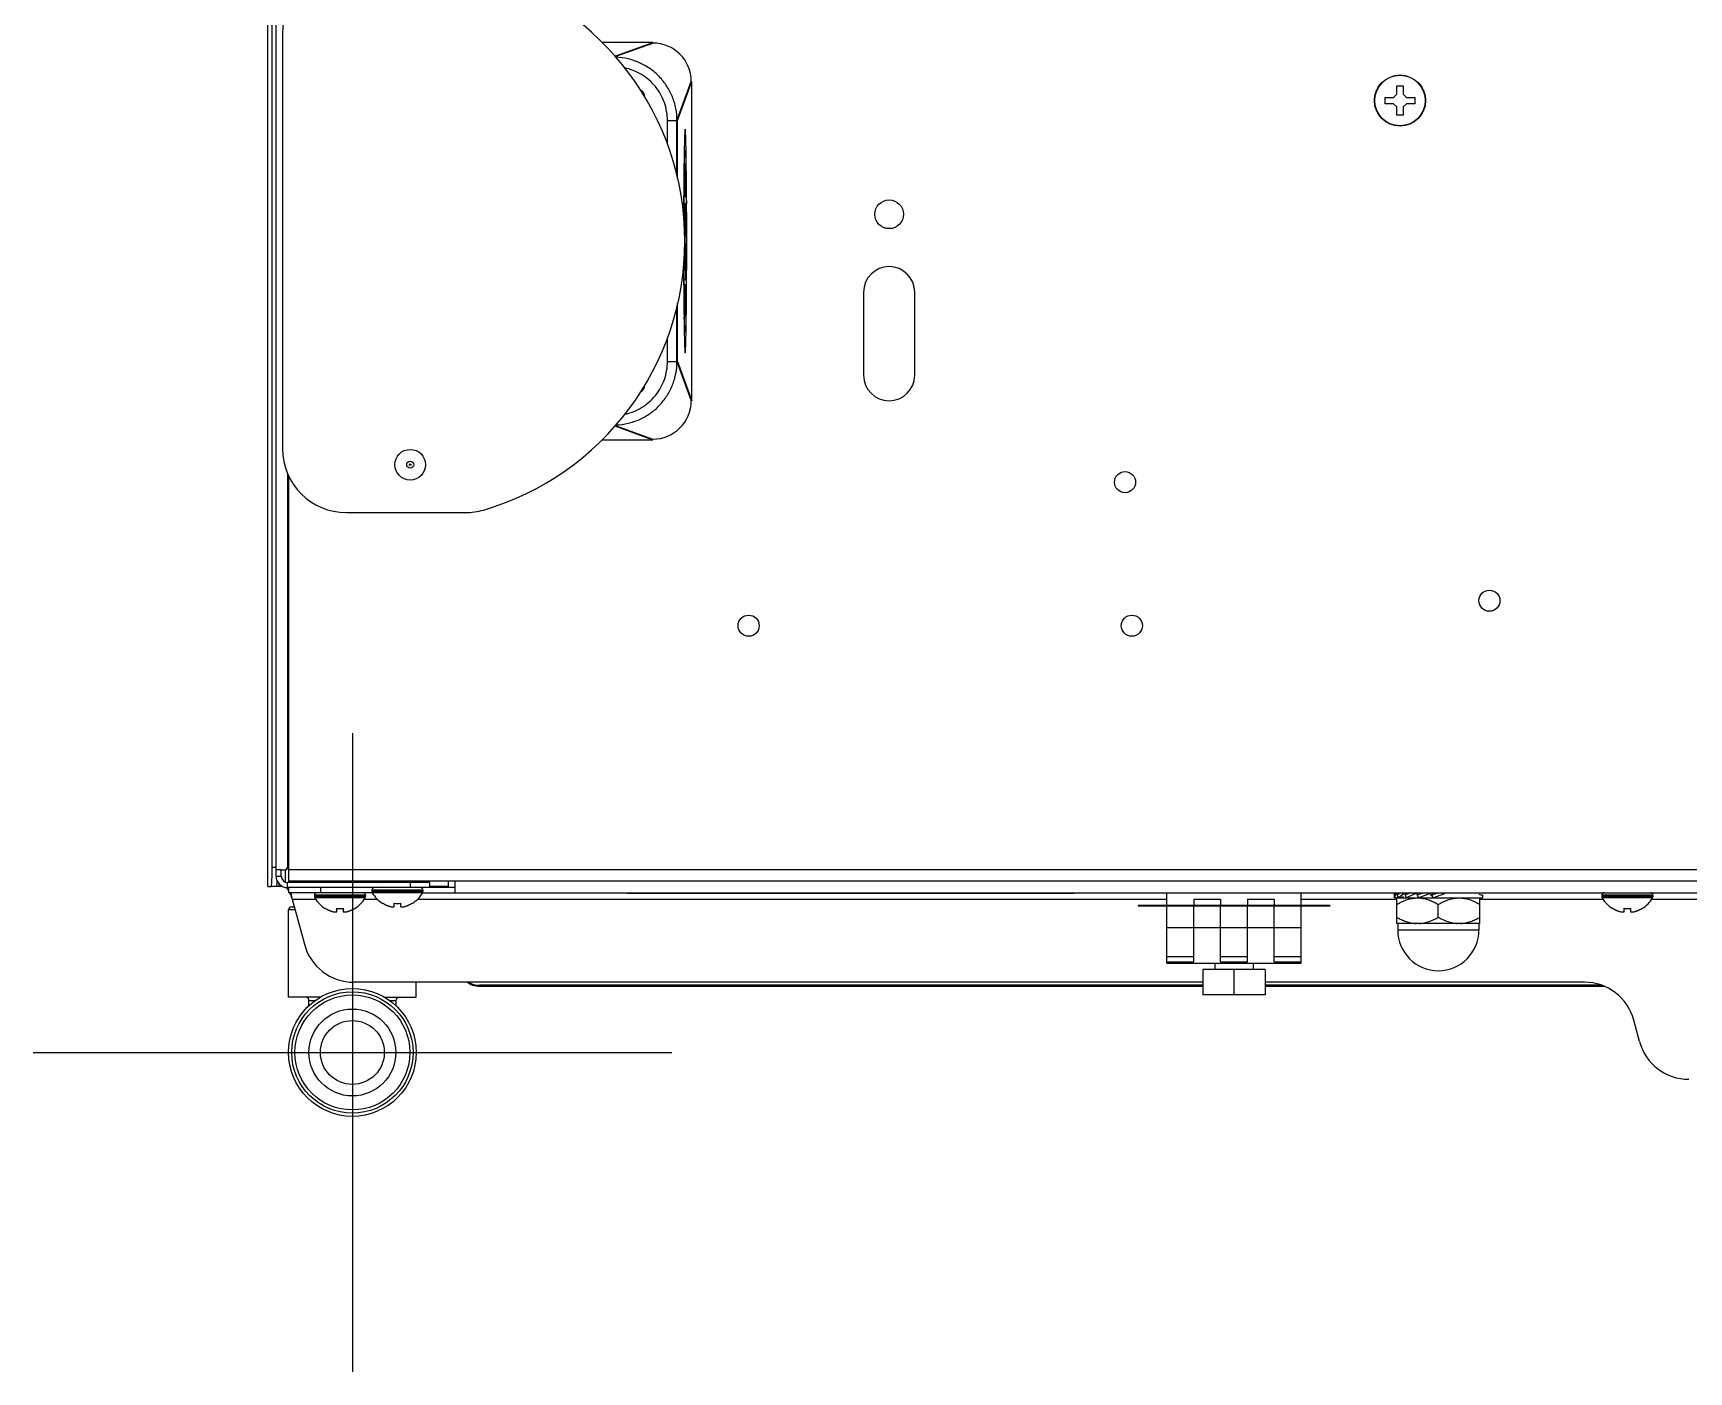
# Model space of a CAD drawing. Header units: millimetres. Extents: x -1538 to 3410, y -1646 to 2016.
# Drawn here: x -249.5 to 9.8, y 1049.9 to 1259.4 of the extents above; entities that cross this region are included whole.
import ezdxf

# ---------------------------------------------------------------- set-up
doc = ezdxf.new("R2010")
doc.units = ezdxf.units.MM
doc.header["$LTSCALE"] = 23.1
doc.layers.get('0').update_dxf_attribs({"linetype": 'CONTINUOUS'})

msp = doc.modelspace()

# ---------------------------------------------------------------- linework, layer by layer
at = {"linetype": 'Continuous'}
for p, q in [((-211.47, 1127.45), (-211.47, 1887.85)), ((-212.77, 1125.85), (-212.77, 1887.05)), ((-212.76, 1125.85), (-212.76, 1887.05)), ((-212.08, 1128.85), (-212.08, 1884.05)), ((-210.47, 1259.35), (-210.47, 1194.35)), ((-152.47, 1257.95), (-160.46, 1257.95)), ((-158.43, 1255.8), (-152.47, 1257.95)), ((-158.36, 1255.73), (-152.47, 1257.85)), ((-152.47, 1257.85), (-152.75, 1257.85)), ((-148.69, 1245.71), (-146.47, 1251.84)), ((-148.59, 1245.71), (-146.37, 1251.84)), ((-146.47, 1251.57), (-146.47, 1251.84)), ((-146.37, 1201.86), (-146.37, 1251.84)), ((-36.47, 1249.35), (-35.97, 1249.85)), ((-35.97, 1249.85), (-35.97, 1251.15)), ((-35.97, 1251.15), (-34.97, 1251.15)), ((-34.97, 1251.15), (-34.97, 1249.85)), ((-34.97, 1249.85), (-34.47, 1249.35)), ((-37.77, 1248.35), (-37.77, 1249.35)), ((-37.77, 1249.35), (-36.47, 1249.35)), ((-36.47, 1248.35), (-37.77, 1248.35)), ((-35.97, 1247.85), (-36.47, 1248.35)), ((-35.97, 1246.55), (-35.97, 1247.85)), ((-34.47, 1248.35), (-34.97, 1247.85)), ((-34.97, 1247.85), (-34.97, 1246.55)), ((-34.47, 1249.35), (-33.17, 1249.35)), ((-33.17, 1248.35), (-34.47, 1248.35)), ((-33.17, 1249.35), (-33.17, 1248.35)), ((-150.18, 1242.04), (-150.18, 1245.71)), ((-150.18, 1245.71), (-148.69, 1245.71)), ((-148.69, 1237.1), (-148.69, 1245.71)), ((-148.59, 1236.6), (-148.59, 1245.71)), ((-34.97, 1246.55), (-35.97, 1246.55)), ((-147.56, 1241.03), (-147.56, 1241.02)), ((-147.27, 1241), (-147.27, 1241.04)), ((-147.55, 1237.52), (-147.55, 1237.68)), ((-147.55, 1237.34), (-147.55, 1237.52)), ((-147.53, 1238.7), (-147.53, 1238.83)), ((-147.35, 1238.82), (-147.43, 1238.82)), ((-147.42, 1237.34), (-147.35, 1237.34)), ((-147.3, 1238.83), (-147.3, 1238.7)), ((-147.24, 1238.83), (-147.24, 1238.95)), ((-147.58, 1235.18), (-147.58, 1235.31)), ((-147.58, 1234.98), (-147.58, 1235.18)), ((-147.35, 1235.31), (-147.42, 1235.31)), ((-147.64, 1233.83), (-147.64, 1233.76)), ((-147.61, 1232.18), (-147.6, 1232.69)), ((-147.61, 1231.93), (-147.61, 1232.18)), ((-147.61, 1231.83), (-147.61, 1231.93)), ((-147.61, 1231.42), (-147.61, 1231.83)), ((-147.5, 1232.18), (-147.5, 1231.93)), ((-147.34, 1232.69), (-147.48, 1232.69)), ((-147.43, 1233.83), (-147.35, 1233.83)), ((-147.32, 1231.89), (-147.32, 1232.18)), ((-147.61, 1231.35), (-147.61, 1231.42)), ((-147.39, 1231.35), (-147.5, 1228.8)), ((-147.48, 1231.42), (-147.39, 1231.42)), ((-147.43, 1228.96), (-147.33, 1231.51)), ((-147.48, 1227.61), (-147.34, 1227.61)), ((-147.34, 1228.88), (-147.43, 1228.88)), ((-147.32, 1228.12), (-147.32, 1228.38)), ((-147.2, 1227.73), (-147.2, 1227.61)), ((-147.64, 1220.74), (-147.64, 1220.08)), ((-147.6, 1220.08), (-147.6, 1220.74)), ((-147.59, 1219.84), (-147.6, 1220.08)), ((-147.58, 1218.76), (-147.58, 1218.77)), ((-147.58, 1218.64), (-147.58, 1218.76)), ((-147.58, 1218.42), (-147.58, 1218.64)), ((-147.49, 1218.64), (-147.46, 1217.58)), ((-147.41, 1218.77), (-147.45, 1219.84)), ((-147.38, 1219.84), (-147.41, 1218.77)), ((-147.37, 1217.58), (-147.33, 1218.64)), ((-119.47, 1218.85), (-119.47, 1205.85)), ((-111.47, 1205.85), (-111.47, 1218.85)), ((-148.69, 1208), (-148.69, 1216.6)), ((-148.59, 1208), (-148.59, 1217.11)), ((-147.57, 1217.52), (-147.57, 1217.57)), ((-147.55, 1216.33), (-147.56, 1216.45)), ((-147.55, 1216.32), (-147.55, 1216.33)), ((-147.55, 1216.11), (-147.55, 1216.32)), ((-147.46, 1217.52), (-147.49, 1216.45)), ((-147.45, 1215.26), (-147.41, 1216.32)), ((-147.41, 1216.32), (-147.38, 1215.26)), ((-147.33, 1216.45), (-147.37, 1217.52)), ((-147.53, 1214.96), (-147.53, 1215.01)), ((-147.3, 1215.01), (-147.3, 1214.96)), ((-150.18, 1208), (-150.18, 1211.67)), ((-147.27, 1212.67), (-147.26, 1212.94)), ((-150.18, 1208), (-148.69, 1208)), ((-148.69, 1208), (-146.47, 1201.86)), ((-148.59, 1208), (-146.37, 1201.86)), ((-146.47, 1201.86), (-146.47, 1202.14)), ((-158.43, 1197.91), (-152.47, 1195.75)), ((-158.36, 1197.98), (-152.47, 1195.85)), ((-160.46, 1195.75), (-152.47, 1195.75)), ((-152.75, 1195.85), (-152.47, 1195.85)), ((-209.67, 1190.51), (-209.67, 1128.8)), ((-209.47, 1126.65), (-209.47, 1190.08)), ((-200.46, 1184.35), (-181.81, 1184.35)), ((-212.08, 1128.85), (-211.47, 1128.85)), ((-210.67, 1128.45), (-211.47, 1128.45)), ((-210.67, 1127.45), (-210.67, 1128.45)), ((-210.67, 1128.45), (-209.95, 1128.45)), ((-209.97, 1126.5), (-209.97, 1128.45)), ((-209.82, 1128.45), (-209.95, 1128.45)), ((-209.67, 1128.8), (-209.47, 1129.15)), ((646.53, 1128.45), (-209.47, 1128.45)), ((-212.77, 1125.85), (-212.23, 1125.85)), ((-210.48, 1125.85), (-212.23, 1125.85)), ((-211.47, 1127.45), (-210.67, 1127.45)), ((-210.97, 1125.85), (-210.97, 1126.21)), ((-209.67, 1125.65), (-209.67, 1126.45)), ((-187.47, 1126.45), (-209.67, 1126.45)), ((-183.47, 1125.65), (-209.67, 1125.65)), ((646.53, 1126.65), (-209.47, 1126.65)), ((-209.47, 1124.85), (-209.47, 1125.65)), ((-204.47, 1124.85), (-204.47, 1125.65)), ((-203.07, 1126.45), (-203.07, 1126.65)), ((-199.87, 1126.45), (-199.87, 1126.65)), ((-198.97, 1126.45), (-199.32, 1126.65)), ((-195.46, 1126.45), (-195.12, 1126.65)), ((-194.07, 1126.56), (-194.22, 1126.65)), ((-194.07, 1126.45), (-194.07, 1126.56)), ((-194.07, 1126.56), (-190.87, 1126.56)), ((-190.87, 1126.56), (-190.71, 1126.65)), ((-190.87, 1126.45), (-190.87, 1126.56)), ((-190.47, 1126.45), (-190.47, 1125.65)), ((-187.47, 1126.45), (-187.47, 1125.65)), ((-184.47, 1125.85), (-187.47, 1125.85)), ((-184.47, 1125.65), (-184.47, 1126.65)), ((-183.47, 1126.65), (-183.47, 1124.85)), ((-196.41, 1124.85), (-209.47, 1124.85)), ((-208.93, 1123.85), (-207.04, 1116.78)), ((-208.93, 1123.85), (-205.27, 1123.85)), ((-205.47, 1124.45), (-205.47, 1124.25)), ((-197.47, 1124.45), (-205.47, 1124.45)), ((-197.47, 1124.25), (-205.47, 1124.25)), ((-197.52, 1124.05), (-205.41, 1124.05)), ((-197.66, 1123.85), (-195.62, 1123.85)), ((-197.47, 1124.45), (-197.47, 1124.25)), ((-196.47, 1125.25), (-196.47, 1125.05)), ((-188.47, 1125.25), (-196.47, 1125.25)), ((-188.47, 1125.05), (-196.47, 1125.05)), ((-188.52, 1124.85), (-196.41, 1124.85)), ((-194.77, 1123.17), (-194.77, 1123.21)), ((-192.97, 1122.66), (-192.97, 1123.21)), ((-191.97, 1123.21), (-191.97, 1122.66)), ((-190.17, 1123.21), (-190.17, 1123.17)), ((-189.31, 1123.85), (-71.97, 1123.85)), ((-188.52, 1124.85), (625.59, 1124.85)), ((-188.47, 1125.25), (-188.47, 1125.05)), ((-156.47, 1124.85), (-156.47, 1124.75)), ((-86.47, 1124.75), (-156.47, 1124.75)), ((-86.47, 1124.85), (-86.47, 1124.75)), ((-46.47, 1122.85), (-76.47, 1122.85)), ((-76.47, 1122.85), (-76.47, 1122.75)), ((-46.47, 1122.75), (-76.47, 1122.75)), ((-71.97, 1122.85), (-71.97, 1124.85)), ((-71.97, 1113.85), (-71.97, 1122.75)), ((-67.77, 1123.85), (-63.57, 1123.85)), ((-67.77, 1123.85), (-67.77, 1122.85)), ((-67.77, 1114.05), (-67.77, 1122.75)), ((-63.57, 1123.85), (-63.57, 1122.85)), ((-63.57, 1114.05), (-63.57, 1122.75)), ((-59.37, 1123.85), (-55.17, 1123.85)), ((-59.37, 1123.85), (-59.37, 1122.85)), ((-59.37, 1114.05), (-59.37, 1122.75)), ((-55.17, 1123.85), (-55.17, 1122.85)), ((-55.17, 1114.05), (-55.17, 1122.75)), ((-50.97, 1122.85), (-50.97, 1124.85)), ((-50.97, 1123.85), (-35.97, 1123.85)), ((-50.97, 1113.85), (-50.97, 1122.75)), ((-46.47, 1122.85), (-46.47, 1122.75)), ((-36.38, 1124.85), (-36.39, 1124.71)), ((-36.39, 1124.5), (-36.22, 1124.85)), ((-36.34, 1124.6), (-36.39, 1124.71)), ((-36.39, 1124.5), (-36.36, 1124.03)), ((-36.36, 1124.03), (-36.03, 1124.71)), ((-36.06, 1124.03), (-36.08, 1124.06)), ((-36.04, 1124.85), (-36.03, 1124.71)), ((-35.97, 1124.03), (-35.83, 1124.03)), ((-35.97, 1120.03), (-35.97, 1124.03)), ((-35.91, 1124.5), (-35.42, 1124.85)), ((-35.91, 1124.5), (-35.83, 1124.03)), ((-35.83, 1124.03), (-34.89, 1124.71)), ((-35.79, 1124.03), (-22.97, 1124.03)), ((-34.91, 1124.85), (-34.89, 1124.71)), ((-34.65, 1124.5), (-33.9, 1124.85)), ((-34.65, 1124.5), (-34.52, 1124.03)), ((-34.52, 1124.03), (-33.08, 1124.71)), ((-33.12, 1124.85), (-33.08, 1124.71)), ((-32.77, 1124.5), (-31.85, 1124.85)), ((-32.77, 1124.5), (-32.61, 1124.03)), ((-32.61, 1124.03), (-30.85, 1124.71)), ((-32.51, 1124.05), (-32.61, 1124.03)), ((-30.89, 1124.85), (-30.85, 1124.71)), ((-30.49, 1124.5), (-29.51, 1124.85)), ((-30.49, 1124.5), (-30.32, 1124.03)), ((-30.44, 1124.85), (-30.44, 1124.51)), ((-30.32, 1124.03), (-28.44, 1124.71)), ((-29.47, 1121.03), (-29.47, 1123.03)), ((-28.49, 1124.85), (-28.44, 1124.71)), ((-22.97, 1120.03), (-22.97, 1124.03)), ((-22.97, 1123.85), (-3.67, 1123.85)), ((-22.54, 1124.5), (-22.57, 1124.03)), ((4.13, 1124.45), (-3.87, 1124.45)), ((-3.87, 1124.45), (-3.87, 1124.25)), ((4.13, 1124.25), (-3.87, 1124.25)), ((4.08, 1124.05), (-3.81, 1124.05)), ((3.94, 1123.85), (14.03, 1123.85)), ((4.13, 1124.45), (4.13, 1124.25)), ((-209.52, 1108.5), (-209.52, 1122.15)), ((-208.47, 1122.15), (-209.52, 1122.15)), ((-209.02, 1122.65), (-208.61, 1122.65)), ((-203.77, 1122.37), (-203.77, 1122.41)), ((-201.97, 1121.86), (-201.97, 1122.41)), ((-200.97, 1122.41), (-200.97, 1121.86)), ((-199.17, 1122.41), (-199.17, 1122.37)), ((-2.17, 1122.37), (-2.17, 1122.41)), ((-0.37, 1121.86), (-0.37, 1122.41)), ((0.63, 1122.41), (0.63, 1121.86)), ((2.43, 1122.41), (2.43, 1122.37)), ((-50.97, 1119.35), (-71.97, 1119.35)), ((-22.97, 1120.03), (-35.97, 1120.03)), ((-35.82, 1120.03), (-35.82, 1119)), ((-23.12, 1119), (-35.82, 1119)), ((-23.12, 1120.03), (-23.12, 1119)), ((-71.97, 1114.85), (-67.77, 1114.85)), ((-71.97, 1114.05), (-67.77, 1114.05)), ((-71.97, 1113.85), (-50.97, 1113.85)), ((-56.57, 1112.85), (-66.36, 1112.85)), ((-66.36, 1112.85), (-66.36, 1108.85)), ((-64.47, 1113.85), (-64.47, 1112.85)), ((-63.57, 1114.85), (-59.37, 1114.85)), ((-63.57, 1114.05), (-59.37, 1114.05)), ((-61.47, 1112.85), (-61.47, 1108.85)), ((-58.47, 1113.85), (-58.47, 1112.85)), ((-56.57, 1112.85), (-56.57, 1108.85)), ((-55.17, 1114.85), (-50.97, 1114.85)), ((-55.17, 1114.05), (-50.97, 1114.05)), ((-66.36, 1110.85), (-199.31, 1110.85)), ((-189.52, 1108.5), (-189.52, 1110.85)), ((-179.62, 1110.36), (-179.62, 1110.16)), ((-66.36, 1110.36), (-179.62, 1110.36)), ((-66.36, 1110.16), (-179.62, 1110.16)), ((-6.59, 1110.85), (-56.57, 1110.85)), ((-3.85, 1110.36), (-56.57, 1110.36)), ((-3.34, 1110.16), (-56.57, 1110.16)), ((-204.53, 1108.5), (-209.52, 1108.5)), ((-206.32, 1107.16), (-206.32, 1108)), ((-206.32, 1108), (-205.27, 1108)), ((-194.5, 1108.5), (-189.52, 1108.5)), ((-193.76, 1108), (-192.72, 1108)), ((-192.72, 1108), (-192.72, 1107.16)), ((-56.57, 1108.85), (-66.36, 1108.85)), ((2.04, 1101.58), (1.14, 1104.92))]:
    msp.add_line(p, q, dxfattribs=at)
at = {"color": 4}
for p, q in [((-199.52, 1149.85), (-199.52, 1049.85)), ((-249.52, 1099.85), (-149.52, 1099.85))]:
    msp.add_line(p, q, dxfattribs=at)
at = {"linetype": 'Continuous'}
for centre, radius in [((-35.47, 1248.85), 4), ((-35.47, 1248.85), 3.95), ((-115.47, 1231.05), 2.25), ((-190.47, 1191.85), 2.4), ((-190.47, 1191.85), 0.548), ((-190.47, 1191.85), 0.132), ((-78.53, 1189.11), 1.65), ((-21.47, 1170.56), 1.65), ((-137.47, 1166.65), 1.65), ((-77.47, 1166.65), 1.65), ((-199.52, 1099.85), 10), ((-199.52, 1099.85), 9.5), ((-199.52, 1099.85), 9), ((-199.52, 1099.85), 6.8), ((-199.52, 1099.85), 5)]:
    msp.add_circle(centre, radius, dxfattribs=at)
for centre, radius, start, end in [((-191.33, 1226.85), 43.87, 286.3369, 73.6631), ((-154.97, 1249.35), 1.25, 0.0014, 61.8703), ((187.6, 1234.6), 335.22, 178.9024, 179.2783), ((-514.2, 1234.1), 366.99, 0.7561, 1.0765), ((576.45, 1229.79), 724.1, 179.40242, 179.56308), ((405.53, 1231.6), 553.17, 179.2518, 179.4052), ((263.95, 1230.84), 411.56, 179.0941, 179.3769), ((58.89, 1234.13), 206.47, 178.7311, 179.0137), ((-349.55, 1234.19), 202.3, 0.8938, 1.2772), ((-531.24, 1231.21), 384.02, 0.6132, 0.9163), ((-724.41, 1231.32), 577.22, 0.59822, 0.74518), ((-700.43, 1229.27), 553.22, 0.4726, 0.626), ((-973.38, 1227.24), 826.18, 0.11425, 0.37838), ((740.96, 1227.01), 888.58, 179.72055, 179.8422), ((-1047.94, 1226.84), 900.74, 359.56982, 0.04896), ((712.26, 1226.59), 859.88, 180.1564, 180.29103), ((-234.46, 1223.6), 87.13, 359.1478, 0.8485), ((990.33, 1226.59), 1137.99, 180.14861, 180.29479), ((-115.47, 1218.85), 4, 0, 180), ((636.16, 1224.57), 783.81, 180.32816, 180.69929), ((198.17, 1221.93), 345.77, 180.7314, 180.9078), ((81.44, 1220.02), 229.02, 180.9771, 181.131), ((248.76, 1220.04), 396.39, 180.7281, 181.0661), ((45.62, 1219.31), 193.2, 181.13, 181.2742), ((-515.52, 1219.59), 368.32, 358.9653, 359.2867), ((-115.47, 1205.85), 4, 180, 360), ((-154.97, 1204.36), 1.25, 298.13, 359.9987), ((-181.81, 1194.35), 10, 270, 286.3369), ((-135.09, 1094.91), 81.91, 155.5637, 155.8296), ((-209.67, 1127.45), 1.8, 180, 270), ((-209.67, 1127.45), 1, 180, 270), ((-180.73, 1146.36), 35.71, 215.4214, 215.5869), ((-200.27, 1137.92), 15.47, 232.4063, 232.5478), ((-196.07, 1125.25), 0.4, 90, 180), ((-188.87, 1125.25), 0.4, 0, 90), ((-205.07, 1124.45), 0.4, 90, 180), ((-205.07, 1124.25), 0.4, 180, 210.3012), ((-201.27, 1126.47), 4.8, 210.3012, 238.6273), ((-201.27, 1126.47), 4.8, 210.3012, 238.6273), ((-201.66, 1126.47), 4.8, 301.3727, 329.6988), ((-201.66, 1126.47), 4.8, 301.3727, 329.6988), ((-197.87, 1124.45), 0.4, 0, 90), ((-197.87, 1124.25), 0.4, 329.6988, 360), ((-196.07, 1125.05), 0.4, 180, 210.3012), ((-192.27, 1127.27), 4.8, 210.3012, 238.6273), ((-192.27, 1127.27), 4.8, 210.3012, 238.6273), ((-192.28, 1127.26), 4.75, 238.4659, 241.0313), ((-192.28, 1127.26), 4.75, 241.0316, 241.9926), ((-192.28, 1127.25), 4.75, 241.9926, 243.3187), ((-192.28, 1127.25), 4.74, 243.3188, 244.4598), ((-192.29, 1127.25), 4.74, 244.4598, 245.4278), ((-192.29, 1127.24), 4.73, 245.4278, 246.6825), ((-192.29, 1127.24), 4.73, 246.6826, 247.4526), ((-192.29, 1127.23), 4.72, 247.4524, 248.9975), ((-192.3, 1127.22), 4.72, 248.9977, 249.4819), ((-192.3, 1127.21), 4.7, 249.4813, 251.5344), ((-192.31, 1127.2), 4.68, 251.535, 252.6227), ((-192.31, 1127.18), 4.67, 252.6228, 253.6051), ((-192.32, 1127.15), 4.64, 253.6036, 255.6824), ((-192.47, 1126.95), 3.78, 262.3953, 277.6047), ((-192.61, 1127.15), 4.64, 284.3176, 286.3964), ((-192.62, 1127.18), 4.67, 286.3949, 287.3772), ((-192.63, 1127.2), 4.68, 287.3773, 288.465), ((-192.63, 1127.21), 4.7, 288.4656, 290.5187), ((-192.64, 1127.22), 4.72, 290.5181, 291.0023), ((-192.64, 1127.23), 4.72, 291.0025, 292.5476), ((-192.64, 1127.24), 4.73, 292.5474, 293.3174), ((-192.64, 1127.24), 4.73, 293.3175, 294.5722), ((-192.65, 1127.25), 4.74, 294.5722, 295.5402), ((-192.65, 1127.25), 4.74, 295.5402, 296.6812), ((-192.65, 1127.25), 4.75, 296.6813, 298.0074), ((-192.65, 1127.26), 4.75, 298.0074, 298.9684), ((-192.65, 1127.26), 4.75, 298.9687, 301.5341), ((-192.66, 1127.27), 4.8, 301.3727, 329.6988), ((-192.66, 1127.27), 4.8, 301.3727, 329.6988), ((-188.87, 1125.05), 0.4, 329.6988, 360), ((-36.54, 1127.07), 3.05, 278.6937, 280.7424), ((-36.13, 1126.14), 2.12, 271.9408, 274.5322), ((-36.66, 1127.73), 3.72, 280.7308, 281.9966), ((-36.16, 1126.4), 2.37, 274.5369, 277.9122), ((-36.81, 1128.42), 4.43, 281.9822, 282.6068), ((-37.5, 1115.52), 10.23, 61.7645, 62.2248), ((-3.47, 1124.45), 0.4, 90, 180), ((-3.47, 1124.25), 0.4, 180, 210.3012), ((0.33, 1126.47), 4.8, 210.3012, 238.6273), ((0.33, 1126.47), 4.8, 210.3012, 238.6273), ((-0.06, 1126.47), 4.8, 301.3727, 329.6988), ((-0.06, 1126.47), 4.8, 301.3727, 329.6988), ((3.73, 1124.45), 0.4, 0, 90), ((3.73, 1124.25), 0.4, 329.6988, 360), ((-209.02, 1122.15), 0.5, 90, 180), ((-201.28, 1126.46), 4.75, 238.4659, 241.0313), ((-201.28, 1126.46), 4.75, 241.0316, 241.9926), ((-201.28, 1126.45), 4.75, 241.9926, 243.3187), ((-201.28, 1126.45), 4.74, 243.3188, 244.4598), ((-201.29, 1126.45), 4.74, 244.4598, 245.4278), ((-201.29, 1126.44), 4.73, 245.4278, 246.6825), ((-201.29, 1126.44), 4.73, 246.6826, 247.4526), ((-201.29, 1126.43), 4.72, 247.4524, 248.9975), ((-201.3, 1126.42), 4.72, 248.9977, 249.4819), ((-201.3, 1126.41), 4.7, 249.4813, 251.5344), ((-201.31, 1126.4), 4.68, 251.535, 252.6227), ((-201.31, 1126.38), 4.67, 252.6228, 253.6051), ((-201.32, 1126.35), 4.64, 253.6036, 255.6824), ((-202.21, 1123.85), 2.01, 262.7259, 264.7415), ((-202.21, 1123.83), 1.98, 264.7442, 265.3991), ((-202.21, 1123.81), 1.97, 265.3984, 266.7833), ((-202.22, 1123.8), 1.96, 266.7841, 267.6235), ((-202.22, 1123.8), 1.96, 267.6234, 268.8455), ((-202.22, 1123.79), 1.95, 268.8459, 270.9258), ((-202.22, 1123.79), 1.95, 270.9261, 271.9964), ((-202.22, 1123.8), 1.96, 271.9964, 273.0228), ((-202.22, 1123.81), 1.97, 273.0233, 274.286), ((-202.22, 1123.82), 1.98, 274.2856, 275.1372), ((-202.22, 1123.85), 2.01, 275.1401, 277.2744), ((-201.47, 1126.15), 3.78, 262.3953, 277.6047), ((-200.71, 1123.85), 2.01, 262.7256, 264.8598), ((-200.71, 1123.82), 1.98, 264.8627, 265.7144), ((-200.71, 1123.81), 1.97, 265.714, 266.9766), ((-200.72, 1123.8), 1.96, 266.9771, 268.0037), ((-200.72, 1123.79), 1.95, 268.0037, 269.0738), ((-200.72, 1123.79), 1.95, 269.0741, 270.1995), ((-200.72, 1123.79), 1.95, 270.1995, 271.1541), ((-200.72, 1123.8), 1.95, 271.1545, 272.3767), ((-200.72, 1123.8), 1.96, 272.3765, 273.2159), ((-200.72, 1123.81), 1.97, 273.2167, 274.6016), ((-200.72, 1123.83), 1.98, 274.6009, 275.2558), ((-200.72, 1123.85), 2.01, 275.2585, 277.2741), ((-201.61, 1126.35), 4.64, 284.3176, 286.3964), ((-201.62, 1126.38), 4.67, 286.3949, 287.3772), ((-201.63, 1126.4), 4.68, 287.3773, 288.465), ((-201.63, 1126.41), 4.7, 288.4656, 290.5187), ((-201.64, 1126.42), 4.72, 290.5181, 291.0023), ((-201.64, 1126.43), 4.72, 291.0025, 292.5476), ((-201.64, 1126.44), 4.73, 292.5474, 293.3174), ((-201.64, 1126.44), 4.73, 293.3175, 294.5722), ((-201.65, 1126.45), 4.74, 294.5722, 295.5402), ((-201.65, 1126.45), 4.74, 295.5402, 296.6812), ((-201.65, 1126.45), 4.75, 296.6813, 298.0074), ((-201.65, 1126.46), 4.75, 298.0074, 298.9684), ((-201.65, 1126.46), 4.75, 298.9687, 301.5341), ((-193.21, 1124.65), 2.01, 262.7259, 264.7415), ((-193.21, 1124.63), 1.98, 264.7442, 265.3991), ((-193.21, 1124.61), 1.97, 265.3984, 266.7833), ((-193.22, 1124.6), 1.96, 266.7841, 267.6235), ((-193.22, 1124.6), 1.96, 267.6234, 268.8455), ((-193.22, 1124.59), 1.95, 268.8459, 270.9258), ((-193.22, 1124.59), 1.95, 270.9261, 271.9964), ((-193.22, 1124.6), 1.96, 271.9964, 273.0228), ((-193.22, 1124.61), 1.97, 273.0233, 274.286), ((-193.22, 1124.62), 1.98, 274.2856, 275.1372), ((-193.22, 1124.65), 2.01, 275.1401, 277.2744), ((-191.71, 1124.65), 2.01, 262.7256, 264.8598), ((-191.71, 1124.62), 1.98, 264.8627, 265.7144), ((-191.71, 1124.61), 1.97, 265.714, 266.9766), ((-191.72, 1124.6), 1.96, 266.9771, 268.0037), ((-191.72, 1124.59), 1.95, 268.0037, 269.0738), ((-191.72, 1124.59), 1.95, 269.0741, 270.1995), ((-191.72, 1124.59), 1.95, 270.1995, 271.1541), ((-191.72, 1124.6), 1.95, 271.1545, 272.3767), ((-191.72, 1124.6), 1.96, 272.3765, 273.2159), ((-191.72, 1124.61), 1.97, 273.2167, 274.6016), ((-191.72, 1124.63), 1.98, 274.6009, 275.2558), ((-191.72, 1124.65), 2.01, 275.2585, 277.2741), ((0.32, 1126.46), 4.75, 238.4659, 241.0313), ((0.32, 1126.46), 4.75, 241.0316, 241.9926), ((0.32, 1126.45), 4.75, 241.9926, 243.3187), ((0.32, 1126.45), 4.74, 243.3188, 244.4598), ((0.31, 1126.45), 4.74, 244.4598, 245.4278), ((0.31, 1126.44), 4.73, 245.4278, 246.6825), ((0.31, 1126.44), 4.73, 246.6826, 247.4526), ((0.31, 1126.43), 4.72, 247.4524, 248.9975), ((0.3, 1126.42), 4.72, 248.9977, 249.4819), ((0.3, 1126.41), 4.7, 249.4813, 251.5344), ((0.29, 1126.4), 4.68, 251.535, 252.6227), ((0.29, 1126.38), 4.67, 252.6228, 253.6051), ((0.28, 1126.35), 4.64, 253.6036, 255.6824), ((-0.61, 1123.85), 2.01, 262.7259, 264.7415), ((-0.61, 1123.83), 1.98, 264.7442, 265.3991), ((-0.61, 1123.81), 1.97, 265.3984, 266.7833), ((-0.62, 1123.8), 1.96, 266.7841, 267.6235), ((-0.62, 1123.8), 1.96, 267.6234, 268.8455), ((-0.62, 1123.79), 1.95, 268.8459, 270.9258), ((-0.62, 1123.79), 1.95, 270.9261, 271.9964), ((-0.62, 1123.8), 1.96, 271.9964, 273.0228), ((-0.62, 1123.81), 1.97, 273.0233, 274.286), ((-0.62, 1123.82), 1.98, 274.2856, 275.1372), ((-0.62, 1123.85), 2.01, 275.1401, 277.2744), ((0.13, 1126.15), 3.78, 262.3953, 277.6047), ((0.89, 1123.85), 2.01, 262.7256, 264.8598), ((0.89, 1123.82), 1.98, 264.8627, 265.7144), ((0.89, 1123.81), 1.97, 265.714, 266.9766), ((0.88, 1123.8), 1.96, 266.9771, 268.0037), ((0.88, 1123.79), 1.95, 268.0037, 269.0738), ((0.88, 1123.79), 1.95, 269.0741, 270.1995), ((0.88, 1123.79), 1.95, 270.1995, 271.1541), ((0.88, 1123.8), 1.95, 271.1545, 272.3767), ((0.88, 1123.8), 1.96, 272.3765, 273.2159), ((0.88, 1123.81), 1.97, 273.2167, 274.6016), ((0.88, 1123.83), 1.98, 274.6009, 275.2558), ((0.88, 1123.85), 2.01, 275.2585, 277.2741), ((-0.01, 1126.35), 4.64, 284.3176, 286.3964), ((-0.02, 1126.38), 4.67, 286.3949, 287.3772), ((-0.03, 1126.4), 4.68, 287.3773, 288.465), ((-0.03, 1126.41), 4.7, 288.4656, 290.5187), ((-0.04, 1126.42), 4.72, 290.5181, 291.0023), ((-0.04, 1126.43), 4.72, 291.0025, 292.5476), ((-0.04, 1126.44), 4.73, 292.5474, 293.3174), ((-0.04, 1126.44), 4.73, 293.3175, 294.5722), ((-0.05, 1126.45), 4.74, 294.5722, 295.5402), ((-0.05, 1126.45), 4.74, 295.5402, 296.6812), ((-0.05, 1126.45), 4.75, 296.6813, 298.0074), ((-0.05, 1126.46), 4.75, 298.0074, 298.9684), ((-0.05, 1126.46), 4.75, 298.9687, 301.5341), ((-29.47, 1119), 6.35, 180, 360), ((-199.31, 1118.85), 8, 195, 270), ((-6.59, 1102.85), 8, 15, 90), ((-206.82, 1108), 0.5, 0, 90), ((-192.22, 1108), 0.5, 90, 180), ((9.76, 1103.65), 8, 195, 270)]:
    msp.add_arc(centre, radius, start, end, dxfattribs=at)
for centre, major_axis, ratio, start_param, end_param in [((-200.46, 1259.35), (-10, 0), 0.999848, -1.570796, 0), ((-152.53, 1251.79), (4.31, 4.31), 0.990732, -0.780742, 0.780742), ((-147.38, 1236.33), (0, 3.38), 0.034921, 1.159279, 1.982313), ((-147.43, 1236.92), (0, 1.9), 0.034921, 6.283185, 7.442465), ((-147.42, 1236.5), (0, 0.846), 0.034921, 0, 1.437065), ((-147.35, 1238.08), (0, 0.74), 0.034921, 3.141593, 6.283185), ((-147.43, 1235.74), (0, 1.9), 0.034921, -4.300872, -3.141593), ((-147.38, 1236.33), (0, 2.11), 0.034921, 1.437065, 1.704531), ((-147.42, 1236.16), (0, 0.846), 0.034921, -4.57865, -3.141593), ((-147.35, 1234.57), (0, 0.74), 0.034921, 3.141593, 6.283185), ((-147.48, 1232.18), (0, 0.508), 0.034921, 0.000005, 1.570796), ((-147.48, 1231.93), (0, 0.508), 0.034921, 1.570796, 3.141593), ((-147.34, 1232.18), (0, 0.508), 0.034921, -1.570796, 0), ((-147.34, 1231.89), (0, 0.508), 0.034921, -2.426008, -1.570796), ((-147.39, 1231.38), (0, 0.0423), 0.034921, -2.426008, 0), ((-147.43, 1228.93), (0, 0.0423), 0.034921, 0.715566, 3.141593), ((-147.34, 1228.38), (0, 0.508), 0.034921, -1.570796, 0), ((-147.34, 1228.12), (0, 0.508), 0.034921, -3.141593, -1.570796), ((-147.47, 1219.24), (0, 0.846), 0.034921, 5.497787, 8.63938), ((-147.41, 1218.8), (0, 0.0423), 0.034921, -3.141592, -2.356218), ((-147.35, 1219.24), (0, 0.846), 0.034921, 3.926991, 7.068583), ((-147.47, 1215.86), (0, 0.846), 0.034921, 0.785408, 3.926991), ((-147.46, 1217.55), (0, 0.0423), 0.034921, -2.356194, -0.785398), ((-147.41, 1216.29), (0, 0.0423), 0.034921, -0.785398, 0), ((-147.35, 1215.86), (0, 0.846), 0.034921, 2.356194, 5.497792), ((-147.37, 1217.55), (0, 0.0423), 0.034921, 0.785398, 2.356194), ((-152.53, 1201.92), (4.31, -4.31), 0.990732, -0.780742, 0.780742), ((-200.46, 1194.35), (-10, 0), 0.999848, 0, 1.570796)]:
    msp.add_ellipse(centre, major_axis=major_axis, ratio=ratio, start_param=start_param, end_param=end_param, dxfattribs=at)
msp.add_ellipse((-147.41, 1223.6), major_axis=(0, 1.37), ratio=0.034921, dxfattribs=at)
for points, knots in [([(-148.69, 1245.71), (-148.69, 1246.34), (-148.81, 1247.61), (-149.35, 1249.44), (-150.23, 1251.14), (-151.42, 1252.64), (-152.87, 1253.88), (-154.53, 1254.82), (-156.34, 1255.43), (-157.61, 1255.6), (-158.24, 1255.63)], [0, 0, 0, 0, 0.124994, 0.249986, 0.374988, 0.499989, 0.62499, 0.749992, 0.874982, 1, 1, 1, 1]), ([(-150.18, 1245.71), (-150.18, 1246.19), (-150.27, 1247.15), (-150.75, 1249.01), (-151.94, 1251.14), (-153.79, 1252.74), (-155.51, 1253.59), (-156.44, 1253.87), (-156.91, 1253.96)], [0, 0, 0, 0, 0.125229, 0.250461, 0.500004, 0.749542, 0.874775, 1, 1, 1, 1]), ([(-147.41, 1244.35), (-147.42, 1244.35), (-147.42, 1244.34), (-147.43, 1244.33), (-147.43, 1244.3), (-147.44, 1244.24), (-147.45, 1244.15), (-147.46, 1244.02), (-147.47, 1243.85), (-147.48, 1243.67), (-147.49, 1243.46), (-147.5, 1243.15), (-147.52, 1242.73), (-147.53, 1242.19), (-147.54, 1241.62), (-147.55, 1241.23), (-147.56, 1241.03)], [0, 0, 0, 0, 0.002554, 0.00811, 0.016782, 0.028412, 0.059724, 0.100476, 0.149332, 0.205251, 0.26746, 0.335266, 0.484788, 0.648272, 0.821057, 1, 1, 1, 1]), ([(-147.37, 1244.04), (-147.37, 1244.08), (-147.38, 1244.16), (-147.39, 1244.25), (-147.39, 1244.3), (-147.4, 1244.33), (-147.41, 1244.34), (-147.41, 1244.35), (-147.41, 1244.35)], [0, 0, 0, 0, 0.406052, 0.717518, 0.833052, 0.919167, 0.974372, 1, 1, 1, 1]), ([(-147.27, 1241.04), (-147.28, 1241.61), (-147.3, 1242.43), (-147.33, 1243.43), (-147.35, 1243.86), (-147.37, 1244.04)], [0, 0, 0, 0, 0.574395, 0.815819, 1, 1, 1, 1]), ([(-147.53, 1238.83), (-147.52, 1239.18), (-147.5, 1239.81), (-147.48, 1240.44), (-147.46, 1240.72)], [0, 0, 0, 0, 0.565272, 1, 1, 1, 1]), ([(-147.46, 1240.72), (-147.45, 1240.76), (-147.45, 1240.84), (-147.44, 1240.93), (-147.43, 1240.98), (-147.43, 1241.01), (-147.42, 1241.02), (-147.42, 1241.03), (-147.41, 1241.03)], [0, 0, 0, 0, 0.415334, 0.72749, 0.840631, 0.9235, 0.975739, 1, 1, 1, 1]), ([(-147.41, 1241.03), (-147.41, 1241.03), (-147.41, 1241.03), (-147.4, 1241.01), (-147.39, 1240.97), (-147.39, 1240.91), (-147.38, 1240.83), (-147.37, 1240.73), (-147.36, 1240.61), (-147.36, 1240.48), (-147.35, 1240.27), (-147.33, 1239.99), (-147.32, 1239.63), (-147.31, 1239.24), (-147.3, 1238.97), (-147.3, 1238.83)], [0, 0, 0, 0, 0.002468, 0.007216, 0.024665, 0.052629, 0.090438, 0.137126, 0.191571, 0.252879, 0.32026, 0.470221, 0.636067, 0.813545, 1, 1, 1, 1]), ([(-147.23, 1215), (-147.21, 1216.83), (-147.18, 1220.55), (-147.16, 1226.14), (-147.17, 1231.76), (-147.2, 1235.5), (-147.22, 1237.35)], [0, 0, 0, 0, 0.245745, 0.498361, 0.751565, 1, 1, 1, 1]), ([(-147.63, 1235.31), (-147.63, 1235.19), (-147.63, 1234.7), (-147.64, 1234.2), (-147.64, 1233.83)], [0, 0, 0, 0, 0.249142, 1, 1, 1, 1]), ([(-147.6, 1233.83), (-147.59, 1233.93), (-147.59, 1234.31), (-147.59, 1234.69), (-147.58, 1234.98)], [0, 0, 0, 0, 0.251254, 1, 1, 1, 1]), ([(-147.6, 1232.69), (-147.6, 1232.79), (-147.6, 1233.17), (-147.6, 1233.55), (-147.6, 1233.83)], [0, 0, 0, 0, 0.250896, 1, 1, 1, 1]), ([(-147.23, 1233.84), (-147.23, 1233.74), (-147.23, 1233.36), (-147.22, 1232.98), (-147.22, 1232.69)], [0, 0, 0, 0, 0.249057, 1, 1, 1, 1]), ([(-147.37, 1226.14), (-147.38, 1226.18), (-147.38, 1226.26), (-147.39, 1226.35), (-147.4, 1226.4), (-147.4, 1226.43), (-147.41, 1226.44), (-147.41, 1226.45), (-147.41, 1226.45)], [0, 0, 0, 0, 0.421482, 0.731798, 0.843323, 0.925101, 0.976713, 1, 1, 1, 1]), ([(-147.34, 1224.89), (-147.34, 1225.12), (-147.35, 1225.54), (-147.36, 1225.96), (-147.37, 1226.14)], [0, 0, 0, 0, 0.568342, 1, 1, 1, 1]), ([(-147.6, 1220.74), (-147.6, 1220.86), (-147.61, 1221.36), (-147.61, 1221.85), (-147.61, 1222.22)], [0, 0, 0, 0, 0.24909, 1, 1, 1, 1]), ([(-147.37, 1221.05), (-147.36, 1221.23), (-147.35, 1221.65), (-147.34, 1222.06), (-147.34, 1222.3)], [0, 0, 0, 0, 0.431751, 1, 1, 1, 1]), ([(-147.58, 1218.77), (-147.59, 1218.86), (-147.59, 1219.21), (-147.59, 1219.57), (-147.59, 1219.84)], [0, 0, 0, 0, 0.248752, 1, 1, 1, 1]), ([(-147.41, 1220.74), (-147.41, 1220.74), (-147.41, 1220.75), (-147.4, 1220.76), (-147.4, 1220.79), (-147.39, 1220.84), (-147.38, 1220.93), (-147.38, 1221.01), (-147.37, 1221.05)], [0, 0, 0, 0, 0.023287, 0.074899, 0.156679, 0.268204, 0.578522, 1, 1, 1, 1]), ([(-147.23, 1220.08), (-147.24, 1219.21), (-147.25, 1217.52), (-147.28, 1215.82), (-147.3, 1215.01)], [0, 0, 0, 0, 0.516403, 1, 1, 1, 1]), ([(-147.57, 1217.57), (-147.57, 1217.64), (-147.58, 1217.93), (-147.58, 1218.21), (-147.58, 1218.42)], [0, 0, 0, 0, 0.248453, 1, 1, 1, 1]), ([(-147.46, 1212.99), (-147.48, 1213.27), (-147.5, 1213.92), (-147.52, 1214.58), (-147.53, 1214.96)], [0, 0, 0, 0, 0.429454, 1, 1, 1, 1]), ([(-147.3, 1214.96), (-147.3, 1214.82), (-147.31, 1214.54), (-147.32, 1214.13), (-147.33, 1213.76), (-147.34, 1213.47), (-147.35, 1213.26), (-147.36, 1213.12), (-147.37, 1213), (-147.38, 1212.89), (-147.39, 1212.8), (-147.39, 1212.74), (-147.4, 1212.7), (-147.41, 1212.68), (-147.41, 1212.67), (-147.41, 1212.67)], [0, 0, 0, 0, 0.186524, 0.364369, 0.529869, 0.678549, 0.745054, 0.805564, 0.85947, 0.90608, 0.944482, 0.973613, 0.992298, 0.997447, 1, 1, 1, 1]), ([(-147.56, 1212.67), (-147.55, 1212.47), (-147.54, 1212.08), (-147.53, 1211.51), (-147.52, 1210.98), (-147.5, 1210.56), (-147.49, 1210.24), (-147.48, 1210.03), (-147.47, 1209.85), (-147.46, 1209.68), (-147.45, 1209.55), (-147.44, 1209.46), (-147.43, 1209.4), (-147.43, 1209.38), (-147.42, 1209.36), (-147.42, 1209.35), (-147.41, 1209.35)], [0, 0, 0, 0, 0.178762, 0.350454, 0.513221, 0.663467, 0.732175, 0.795466, 0.852395, 0.901908, 0.942736, 0.973293, 0.98434, 0.992441, 0.99757, 1, 1, 1, 1]), ([(-147.41, 1212.67), (-147.42, 1212.67), (-147.42, 1212.68), (-147.43, 1212.7), (-147.43, 1212.73), (-147.44, 1212.78), (-147.45, 1212.87), (-147.45, 1212.94), (-147.46, 1212.99)], [0, 0, 0, 0, 0.025171, 0.080378, 0.166641, 0.282343, 0.594008, 1, 1, 1, 1]), ([(-147.37, 1209.67), (-147.35, 1209.86), (-147.33, 1210.29), (-147.3, 1211.29), (-147.28, 1212.1), (-147.27, 1212.67)], [0, 0, 0, 0, 0.188032, 0.430781, 1, 1, 1, 1]), ([(-147.41, 1209.35), (-147.41, 1209.35), (-147.4, 1209.36), (-147.4, 1209.38), (-147.39, 1209.4), (-147.39, 1209.46), (-147.38, 1209.55), (-147.37, 1209.63), (-147.37, 1209.67)], [0, 0, 0, 0, 0.0248, 0.077087, 0.159648, 0.272238, 0.583725, 1, 1, 1, 1]), ([(-158.24, 1198.08), (-157.61, 1198.1), (-156.34, 1198.27), (-154.53, 1198.88), (-152.87, 1199.82), (-151.42, 1201.07), (-150.23, 1202.57), (-149.35, 1204.26), (-148.81, 1206.1), (-148.69, 1207.37), (-148.69, 1208)], [0, 0, 0, 0, 0.125018, 0.250008, 0.37501, 0.500011, 0.625012, 0.750013, 0.875006, 1, 1, 1, 1]), ([(-156.91, 1199.74), (-156.44, 1199.84), (-155.51, 1200.11), (-153.79, 1200.96), (-151.94, 1202.57), (-150.75, 1204.7), (-150.27, 1206.56), (-150.18, 1207.52), (-150.18, 1208)], [0, 0, 0, 0, 0.125225, 0.250458, 0.499996, 0.749539, 0.874771, 1, 1, 1, 1]), ([(-212.23, 1125.85), (-212.23, 1125.85), (-212.22, 1125.87), (-212.21, 1125.89), (-212.2, 1125.93), (-212.19, 1125.99), (-212.17, 1126.09), (-212.16, 1126.22), (-212.15, 1126.37), (-212.13, 1126.54), (-212.12, 1126.82), (-212.1, 1127.21), (-212.09, 1127.72), (-212.08, 1128.28), (-212.08, 1128.66), (-212.08, 1128.85)], [0, 0, 0, 0, 0.007001, 0.013496, 0.022218, 0.046459, 0.079708, 0.121716, 0.172112, 0.230429, 0.29612, 0.447054, 0.619163, 0.805862, 1, 1, 1, 1]), ([(-209.95, 1128.45), (-209.92, 1128.48), (-209.83, 1128.6), (-209.74, 1128.71), (-209.67, 1128.8)], [0, 0, 0, 0, 0.249463, 1, 1, 1, 1]), ([(-211.32, 1126.75), (-211.33, 1126.68), (-211.33, 1126.56), (-211.35, 1126.38), (-211.36, 1126.22), (-211.37, 1126.1), (-211.39, 1125.99), (-211.4, 1125.93), (-211.41, 1125.89), (-211.42, 1125.87), (-211.42, 1125.86), (-211.43, 1125.85), (-211.43, 1125.85)], [0, 0, 0, 0, 0.22151, 0.418266, 0.588371, 0.73021, 0.8425, 0.924365, 0.953809, 0.97572, 0.990551, 1, 1, 1, 1]), ([(-209.47, 1125.16), (-209.49, 1125.2), (-209.59, 1125.33), (-209.69, 1125.47), (-209.77, 1125.58)], [0, 0, 0, 0, 0.245654, 1, 1, 1, 1]), ([(-209.47, 1125.47), (-209.48, 1125.48), (-209.56, 1125.54), (-209.63, 1125.59), (-209.68, 1125.63)], [0, 0, 0, 0, 0.248121, 1, 1, 1, 1]), ([(-208.93, 1123.85), (-208.95, 1123.92), (-209, 1124.05), (-209.06, 1124.23), (-209.13, 1124.4), (-209.19, 1124.55), (-209.26, 1124.68), (-209.32, 1124.76), (-209.36, 1124.81), (-209.41, 1124.84), (-209.44, 1124.85), (-209.47, 1124.85)], [0, 0, 0, 0, 0.17633, 0.346607, 0.505102, 0.646733, 0.767484, 0.865052, 0.905284, 0.940429, 1, 1, 1, 1]), ([(-208.93, 1123.85), (-208.96, 1124.03), (-209.03, 1124.36), (-209.09, 1124.7), (-209.13, 1124.85)], [0, 0, 0, 0, 0.521683, 1, 1, 1, 1]), ([(-36.29, 1124.7), (-36.3, 1124.7), (-36.33, 1124.71), (-36.37, 1124.71), (-36.39, 1124.71)], [0, 0, 0, 0, 0.252596, 1, 1, 1, 1]), ([(-36.08, 1124.05), (-36.1, 1124.05), (-36.19, 1124.04), (-36.29, 1124.03), (-36.36, 1124.03)], [0, 0, 0, 0, 0.24495, 1, 1, 1, 1]), ([(-35.69, 1124.66), (-35.72, 1124.66), (-35.83, 1124.69), (-35.95, 1124.71), (-36.03, 1124.71)], [0, 0, 0, 0, 0.26134, 1, 1, 1, 1]), ([(-35.97, 1123.03), (-35.73, 1123.16), (-35.25, 1123.42), (-34.51, 1123.73), (-33.74, 1123.94), (-33.21, 1124.01), (-32.95, 1124.03)], [0, 0, 0, 0, 0.253379, 0.50442, 0.753102, 1, 1, 1, 1]), ([(-34.91, 1124.23), (-35.05, 1124.19), (-35.27, 1124.12), (-35.58, 1124.05), (-35.74, 1124.03), (-35.83, 1124.03)], [0, 0, 0, 0, 0.47991, 0.732016, 1, 1, 1, 1]), ([(-34.43, 1124.6), (-34.51, 1124.63), (-34.66, 1124.68), (-34.81, 1124.71), (-34.89, 1124.71)], [0, 0, 0, 0, 0.525222, 1, 1, 1, 1]), ([(-34.13, 1124.11), (-34.19, 1124.09), (-34.32, 1124.05), (-34.45, 1124.03), (-34.52, 1124.03)], [0, 0, 0, 0, 0.480578, 1, 1, 1, 1]), ([(-32.73, 1124.58), (-32.79, 1124.61), (-32.9, 1124.67), (-33.03, 1124.71), (-33.08, 1124.71)], [0, 0, 0, 0, 0.536436, 1, 1, 1, 1]), ([(-32.48, 1124.03), (-32.22, 1124.01), (-31.69, 1123.94), (-30.92, 1123.73), (-30.18, 1123.42), (-29.7, 1123.16), (-29.47, 1123.03)], [0, 0, 0, 0, 0.246899, 0.495581, 0.746622, 1, 1, 1, 1]), ([(-30.54, 1124.39), (-30.57, 1124.42), (-30.62, 1124.48), (-30.69, 1124.58), (-30.75, 1124.65), (-30.81, 1124.69), (-30.83, 1124.71), (-30.85, 1124.71)], [0, 0, 0, 0, 0.255738, 0.542448, 0.807499, 0.914331, 1, 1, 1, 1]), ([(-30.44, 1124.35), (-30.46, 1124.35), (-30.49, 1124.36), (-30.53, 1124.38), (-30.54, 1124.39)], [0, 0, 0, 0, 0.492588, 1, 1, 1, 1]), ([(-29.47, 1123.03), (-29.23, 1123.16), (-28.75, 1123.42), (-28.01, 1123.73), (-27.24, 1123.94), (-26.71, 1124.01), (-26.45, 1124.03)], [0, 0, 0, 0, 0.253379, 0.50442, 0.753102, 1, 1, 1, 1]), ([(-25.98, 1124.03), (-25.72, 1124.01), (-25.19, 1123.94), (-24.42, 1123.73), (-23.68, 1123.42), (-23.2, 1123.16), (-22.97, 1123.03)], [0, 0, 0, 0, 0.246899, 0.495581, 0.746622, 1, 1, 1, 1]), ([(-23.12, 1124.61), (-23.02, 1124.58), (-22.83, 1124.53), (-22.63, 1124.5), (-22.54, 1124.5)], [0, 0, 0, 0, 0.522774, 1, 1, 1, 1]), ([(-22.96, 1124.07), (-22.93, 1124.07), (-22.8, 1124.04), (-22.67, 1124.03), (-22.57, 1124.03)], [0, 0, 0, 0, 0.243674, 1, 1, 1, 1]), ([(-35.97, 1121.03), (-35.73, 1120.89), (-35.25, 1120.64), (-34.51, 1120.33), (-33.74, 1120.11), (-33.21, 1120.04), (-32.95, 1120.03)], [0, 0, 0, 0, 0.253379, 0.50442, 0.753102, 1, 1, 1, 1]), ([(-32.48, 1120.03), (-32.22, 1120.04), (-31.69, 1120.11), (-30.92, 1120.33), (-30.18, 1120.64), (-29.7, 1120.89), (-29.47, 1121.03)], [0, 0, 0, 0, 0.246899, 0.495581, 0.746622, 1, 1, 1, 1]), ([(-29.47, 1121.03), (-29.23, 1120.89), (-28.75, 1120.64), (-28.01, 1120.33), (-27.24, 1120.11), (-26.71, 1120.04), (-26.45, 1120.03)], [0, 0, 0, 0, 0.253379, 0.50442, 0.753102, 1, 1, 1, 1]), ([(-25.98, 1120.03), (-25.72, 1120.04), (-25.19, 1120.11), (-24.42, 1120.33), (-23.68, 1120.64), (-23.2, 1120.89), (-22.97, 1121.03)], [0, 0, 0, 0, 0.246899, 0.495581, 0.746622, 1, 1, 1, 1]), ([(-179.62, 1110.16), (-179.97, 1110.16), (-180.68, 1110.28), (-181.3, 1110.63), (-181.57, 1110.85)], [0, 0, 0, 0, 0.501902, 1, 1, 1, 1]), ([(-181.28, 1110.85), (-181.04, 1110.69), (-180.5, 1110.45), (-179.91, 1110.36), (-179.62, 1110.36)], [0, 0, 0, 0, 0.498644, 1, 1, 1, 1])]:
    msp.add_open_spline(points, degree=3, knots=knots, dxfattribs=at)
for points in [[(-147.64, 1232.69), (-147.65, 1232.27), (-147.65, 1231.85), (-147.65, 1231.42)], [(-147.64, 1233.76), (-147.64, 1233.4), (-147.64, 1233.05), (-147.64, 1232.69)], [(-147.65, 1231.42), (-147.65, 1230.97), (-147.65, 1230.51), (-147.65, 1230.06)], [(-147.21, 1228.88), (-147.21, 1228.5), (-147.21, 1228.12), (-147.2, 1227.73)]]:
    msp.add_open_spline(points, degree=3, dxfattribs=at)

doc.saveas('drawing.dxf')
